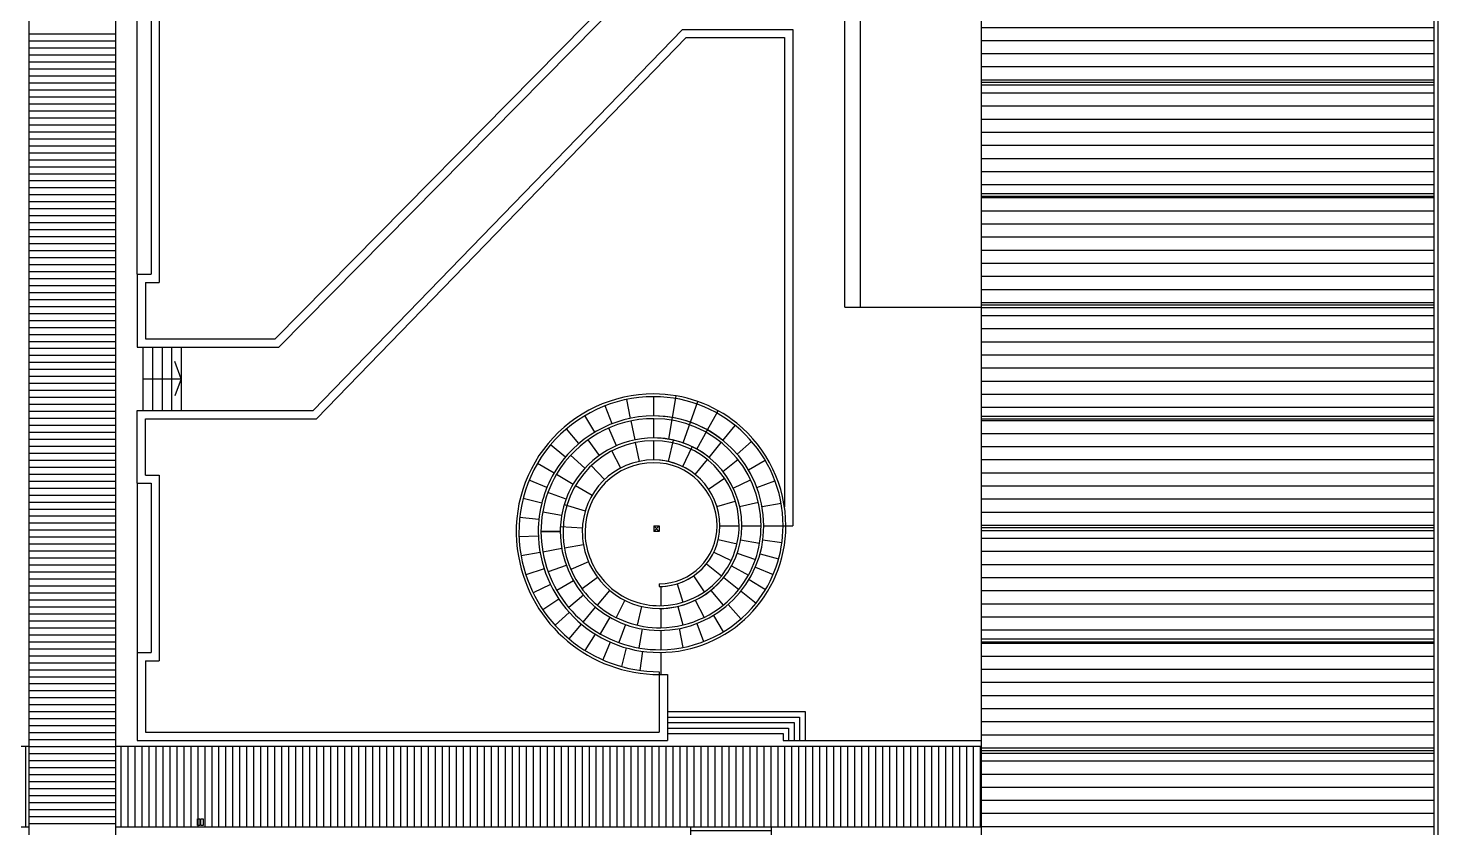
# Model space of a CAD drawing. Header units: millimetres. Extents: x -735 to -481, y 85 to 450.
# Drawn here: x -596.5 to -545.2, y 342.4 to 371.4 of the extents above; entities that cross this region are included whole.
import ezdxf

# ---------------------------------------------------------------- set-up
doc = ezdxf.new("R2010")
doc.units = ezdxf.units.MM
for name, color, linetype in [('A-ESCALERAS', 6, 'CONTINUOUS'), ('A-TECHOS', 6, 'CONTINUOUS'), ('dib - cotas', 1, 'CONTINUOUS'), ('dib - muro vista1', 1, 'CONTINUOUS'), ('dib - muro vista2', 2, 'CONTINUOUS'), ('ESTRUCTURA', 6, 'CONTINUOUS')]:
    doc.layers.add(name, color=color, linetype=linetype)

msp = doc.modelspace()

# ---------------------------------------------------------------- hatches: boundary and pattern name
at = {"layer": 'A-TECHOS', "ltscale": 10}
h = msp.add_hatch(dxfattribs=at)
h.set_pattern_fill('ANSI31', color=1, scale=0.15, angle=315, style=0)
h.set_pattern_definition([(0, (0.15, 0), (1e-16, 0.47625), [])])
h.paths.add_polyline_path([(-561.83, 381.551), (-561.83, 377.586), (-545.38, 377.586), (-545.38, 381.551)])
h.paths.add_polyline_path([(-545.38, 373.526), (-545.38, 377.486), (-561.83, 377.486), (-561.83, 373.526)])
h.paths.add_polyline_path([(-545.38, 365.426), (-545.38, 369.376), (-561.83, 369.376), (-561.83, 365.426)])
h.paths.add_polyline_path([(-545.38, 369.476), (-545.38, 373.426), (-561.83, 373.426), (-561.83, 369.476)])
h.paths.add_polyline_path([(-545.38, 357.326), (-545.38, 361.276), (-561.83, 361.276), (-561.83, 357.326)])
h.paths.add_polyline_path([(-545.38, 361.376), (-545.38, 365.326), (-561.83, 365.326), (-561.83, 361.376)])
h.paths.add_polyline_path([(-545.38, 353.276), (-545.38, 357.226), (-561.83, 357.226), (-561.83, 353.276)])
h.paths.add_polyline_path([(-545.38, 349.226), (-545.38, 353.176), (-561.83, 353.176), (-561.83, 349.226)])
h.paths.add_polyline_path([(-545.38, 345.176), (-545.38, 349.126), (-561.83, 349.126), (-561.83, 345.176)])
h.paths.add_polyline_path([(-545.38, 341.126), (-545.38, 345.076), (-561.83, 345.076), (-561.83, 341.126)])
h.paths.add_polyline_path([(-545.38, 337.151), (-545.38, 341.026), (-561.83, 341.026), (-561.83, 337.151)])
at = {"layer": 'A-TECHOS'}
h = msp.add_hatch(dxfattribs=at)
h.set_pattern_fill('ANSI31', color=1, scale=0.08, angle=315, style=0)
h.set_pattern_definition([(0, (-597.3173, 264.55573), (8e-17, 0.254), [])])
h.paths.add_polyline_path([(-569.459, 342.41), (-572.399, 342.41), (-572.399, 334.734), (-569.459, 333.968)])
at = {"layer": 'dib - muro vista1'}
h = msp.add_hatch(dxfattribs=at)
h.set_pattern_fill('ANSI31', color=256, scale=0.08, angle=45, style=0)
h.set_pattern_definition([(90, (-597.3173, 264.55573), (-0.254, 3e-17), [])])
h.paths.add_polyline_path([(-652.855, 345.344), (-652.855, 342.409), (-596.445, 342.409), (-596.445, 345.344)])
h = msp.add_hatch(dxfattribs=at)
h.set_pattern_fill('ANSI31', color=256, scale=0.08, angle=45, style=0)
h.paths.add_polyline_path([(-593.295, 345.346), (-593.295, 342.41), (-561.83, 342.41), (-561.83, 345.346)])

# ---------------------------------------------------------------- linework, layer by layer
at = {"layer": 'A-ESCALERAS'}
for p, q in [((-592.305, 359.848), (-592.305, 357.548)), ((-591.955, 359.848), (-591.955, 357.548)), ((-591.605, 359.848), (-591.605, 357.548)), ((-591.255, 359.848), (-591.255, 357.548)), ((-590.905, 359.848), (-590.905, 357.548)), ((-590.905, 358.698), (-591.144, 359.323)), ((-592.305, 358.698), (-590.905, 358.698)), ((-590.905, 358.698), (-591.144, 358.073))]:
    msp.add_line(p, q, dxfattribs=at)
at = {"layer": 'A-TECHOS', "linetype": 'Continuous', "ltscale": 0.05}
msp.add_line((-593.295, 388.438), (-593.295, 344.548), dxfattribs=at)
at = {"layer": 'dib - cotas'}
for p, q in [((-596.445, 395.077), (-596.445, 341.929)), ((-593.295, 395.077), (-593.295, 341.418)), ((-596.445, 388.438), (-596.445, 344.548)), ((-670.728, 345.344), (-596.445, 345.344)), ((-652.855, 345.346), (-596.445, 345.346)), ((-593.295, 345.346), (-561.83, 345.346)), ((-561.83, 342.41), (-561.83, 345.346)), ((-670.73, 342.409), (-596.445, 342.409)), ((-593.295, 342.41), (-561.83, 342.41)), ((-572.399, 342.41), (-572.399, 334.734)), ((-569.459, 342.41), (-569.459, 333.968))]:
    msp.add_line(p, q, dxfattribs=at)
at = {"layer": 'dib - muro vista1', "ltscale": 10}
for p, q in [((-561.83, 381.701), (-561.83, 336.901)), ((-545.38, 381.551), (-545.38, 337.151))]:
    msp.add_line(p, q, dxfattribs=at)
at = {"layer": 'dib - muro vista1'}
for p, q in [((-591.705, 379.398), (-591.705, 362.198)), ((-591.705, 379.398), (-591.705, 362.198)), ((-592.505, 362.498), (-592.505, 379.098)), ((-592.005, 379.098), (-592.005, 362.498)), ((-592.005, 379.098), (-592.005, 362.498)), ((-587.49, 360.148), (-573.571, 374.258)), ((-587.49, 360.148), (-573.571, 374.258)), ((-587.359, 359.848), (-572.971, 374.433)), ((-587.359, 359.848), (-572.971, 374.433)), ((-566.78, 361.301), (-566.78, 373.501)), ((-566.78, 361.301), (-566.78, 373.501)), ((-566.23, 372.951), (-566.23, 361.301)), ((-566.23, 372.951), (-566.23, 361.301)), ((-596.445, 371.236), (-593.295, 371.236)), ((-596.445, 370.982), (-593.295, 370.982)), ((-586.115, 357.548), (-572.68, 371.401)), ((-586.115, 357.548), (-572.68, 371.401)), ((-585.988, 357.248), (-572.555, 371.101)), ((-585.988, 357.248), (-572.555, 371.101)), ((-572.68, 371.401), (-568.68, 371.401)), ((-572.68, 371.401), (-568.68, 371.401)), ((-572.555, 371.101), (-568.98, 371.101)), ((-572.555, 371.101), (-568.98, 371.101)), ((-568.98, 371.101), (-568.98, 354.043)), ((-568.98, 371.101), (-568.98, 354.043)), ((-568.68, 371.401), (-568.68, 353.348)), ((-568.68, 371.401), (-568.68, 353.348)), ((-596.445, 370.728), (-593.295, 370.728)), ((-596.445, 370.474), (-593.295, 370.474)), ((-596.445, 370.22), (-593.295, 370.22)), ((-596.445, 369.966), (-593.295, 369.966)), ((-596.445, 369.712), (-593.295, 369.712)), ((-596.445, 369.458), (-593.295, 369.458)), ((-596.445, 369.204), (-593.295, 369.204)), ((-596.445, 368.95), (-593.295, 368.95)), ((-596.445, 368.696), (-593.295, 368.696)), ((-596.445, 368.442), (-593.295, 368.442)), ((-596.445, 368.188), (-593.295, 368.188)), ((-596.445, 367.934), (-593.295, 367.934)), ((-596.445, 367.68), (-593.295, 367.68)), ((-596.445, 367.426), (-593.295, 367.426)), ((-596.445, 367.172), (-593.295, 367.172)), ((-596.445, 366.918), (-593.295, 366.918)), ((-596.445, 366.664), (-593.295, 366.664)), ((-596.445, 366.41), (-593.295, 366.41)), ((-596.445, 366.156), (-593.295, 366.156)), ((-596.445, 365.902), (-593.295, 365.902)), ((-596.445, 365.648), (-593.295, 365.648)), ((-596.445, 365.394), (-593.295, 365.394)), ((-596.445, 365.14), (-593.295, 365.14)), ((-596.445, 364.886), (-593.295, 364.886)), ((-596.445, 364.632), (-593.295, 364.632)), ((-596.445, 364.378), (-593.295, 364.378)), ((-596.445, 364.124), (-593.295, 364.124)), ((-596.445, 363.87), (-593.295, 363.87)), ((-596.445, 363.616), (-593.295, 363.616)), ((-596.445, 363.362), (-593.295, 363.362)), ((-596.445, 363.108), (-593.295, 363.108)), ((-596.445, 362.854), (-593.295, 362.854)), ((-596.445, 362.6), (-593.295, 362.6)), ((-596.445, 362.346), (-593.295, 362.346)), ((-592.505, 362.498), (-592.005, 362.498)), ((-592.505, 362.498), (-592.505, 359.848)), ((-592.505, 362.498), (-592.005, 362.498)), ((-592.505, 362.498), (-592.505, 359.848)), ((-596.445, 362.092), (-593.295, 362.092)), ((-596.445, 361.838), (-593.295, 361.838)), ((-592.205, 362.198), (-591.705, 362.198)), ((-592.205, 362.198), (-592.205, 360.148)), ((-592.205, 362.198), (-591.705, 362.198)), ((-592.205, 362.198), (-592.205, 360.148)), ((-596.445, 361.584), (-593.295, 361.584)), ((-596.445, 361.33), (-593.295, 361.33)), ((-596.445, 361.076), (-593.295, 361.076)), ((-596.445, 360.822), (-593.295, 360.822)), ((-596.445, 360.568), (-593.295, 360.568)), ((-596.445, 360.314), (-593.295, 360.314)), ((-596.445, 360.06), (-593.295, 360.06)), ((-596.445, 359.806), (-593.295, 359.806)), ((-592.505, 359.848), (-587.359, 359.848)), ((-592.505, 359.848), (-587.359, 359.848)), ((-592.205, 360.148), (-587.49, 360.148)), ((-592.205, 360.148), (-587.49, 360.148)), ((-596.445, 359.552), (-593.295, 359.552)), ((-596.445, 359.298), (-593.295, 359.298)), ((-596.445, 359.044), (-593.295, 359.044)), ((-596.445, 358.79), (-593.295, 358.79)), ((-596.445, 358.536), (-593.295, 358.536)), ((-596.445, 358.282), (-593.295, 358.282)), ((-596.445, 358.028), (-593.295, 358.028)), ((-596.445, 357.774), (-593.295, 357.774)), ((-575.245, 357.065), (-575.498, 357.718)), ((-574.571, 357.259), (-574.712, 357.948)), ((-573.729, 357.348), (-573.729, 358.048)), ((-573.053, 357.29), (-572.918, 358.079)), ((-572.396, 357.119), (-572.129, 357.873)), ((-596.445, 357.52), (-593.295, 357.52)), ((-596.445, 357.266), (-593.295, 357.266)), ((-592.505, 357.548), (-586.115, 357.548)), ((-592.505, 354.898), (-592.505, 357.548)), ((-592.505, 357.548), (-586.115, 357.548)), ((-592.505, 354.898), (-592.505, 357.548)), ((-592.205, 355.198), (-592.205, 357.248)), ((-592.205, 357.248), (-585.988, 357.248)), ((-592.205, 355.198), (-592.205, 357.248)), ((-592.205, 357.248), (-585.988, 357.248)), ((-575.876, 356.758), (-576.234, 357.359)), ((-574.411, 356.479), (-574.552, 357.165)), ((-573.729, 356.548), (-573.729, 357.248)), ((-573.729, 356.548), (-573.729, 357.248)), ((-573.729, 356.548), (-573.729, 357.248)), ((-573.188, 356.502), (-573.053, 357.29)), ((-571.777, 356.839), (-571.387, 357.537)), ((-596.445, 357.012), (-593.295, 357.012)), ((-596.445, 356.758), (-593.295, 356.758)), ((-576.448, 356.35), (-576.9, 356.883)), ((-575.088, 356.265), (-575.368, 356.906)), ((-572.662, 356.365), (-572.396, 357.119)), ((-572.167, 356.141), (-571.777, 356.839)), ((-571.215, 356.459), (-570.775, 357.003)), ((-596.445, 356.504), (-593.295, 356.504)), ((-596.445, 356.25), (-593.295, 356.25)), ((-576.943, 355.853), (-577.478, 356.303)), ((-575.705, 355.915), (-576.112, 356.484)), ((-574.251, 355.695), (-574.391, 356.381)), ((-573.729, 355.748), (-573.729, 356.448)), ((-573.19, 355.687), (-573.01, 356.466)), ((-572.678, 355.506), (-572.328, 356.225)), ((-571.718, 355.837), (-571.278, 356.381)), ((-570.703, 355.964), (-570.174, 356.421)), ((-596.445, 355.996), (-593.295, 355.996)), ((-596.445, 355.742), (-593.295, 355.742)), ((-577.952, 355.635), (-577.348, 355.279)), ((-576.237, 355.444), (-576.753, 355.917)), ((-574.932, 355.453), (-575.255, 356.074)), ((-572.22, 355.215), (-571.781, 355.759)), ((-571.218, 355.331), (-570.668, 355.764)), ((-570.288, 355.386), (-569.685, 355.742)), ((-596.445, 355.488), (-593.295, 355.488)), ((-596.445, 355.234), (-593.295, 355.234)), ((-592.205, 355.198), (-591.705, 355.198)), ((-592.205, 355.198), (-591.705, 355.198)), ((-591.705, 355.198), (-591.705, 348.448)), ((-591.705, 355.198), (-591.705, 348.448)), ((-577.262, 355.229), (-576.659, 354.873)), ((-575.52, 355.033), (-576.002, 355.541)), ((-596.445, 354.98), (-593.295, 354.98)), ((-596.445, 354.726), (-593.295, 354.726)), ((-592.505, 354.898), (-592.005, 354.898)), ((-592.505, 354.898), (-592.505, 348.748)), ((-592.505, 354.898), (-592.005, 354.898)), ((-592.005, 354.898), (-592.005, 348.748)), ((-592.005, 354.898), (-592.005, 348.748)), ((-577.615, 354.742), (-578.263, 355.009)), ((-576.573, 354.823), (-575.97, 354.468)), ((-571.741, 354.691), (-571.16, 355.083)), ((-570.842, 354.727), (-570.21, 355.028)), ((-569.981, 354.743), (-569.325, 354.988)), ((-596.445, 354.472), (-593.295, 354.472)), ((-596.445, 354.218), (-593.295, 354.218)), ((-577.803, 354.172), (-578.482, 354.345)), ((-576.92, 354.323), (-577.576, 354.567)), ((-576.984, 354.131), (-576.219, 353.897)), ((-571.434, 354.05), (-570.765, 354.255)), ((-570.608, 354.055), (-569.926, 354.209)), ((-569.793, 354.057), (-569.104, 354.181)), ((-596.445, 353.964), (-593.295, 353.964)), ((-596.445, 353.71), (-593.295, 353.71)), ((-577.907, 353.581), (-578.605, 353.656)), ((-577.767, 353.86), (-577.078, 353.736)), ((-596.445, 353.456), (-593.295, 353.456)), ((-596.445, 353.202), (-593.295, 353.202)), ((-577.829, 353.148), (-577.129, 353.148)), ((-577.129, 353.148), (-577.829, 353.148)), ((-577.129, 353.148), (-577.829, 353.148)), ((-577.13, 353.148), (-577.829, 353.148)), ((-577.124, 353.332), (-576.326, 353.283)), ((-573.729, 353.348), (-573.529, 353.348)), ((-573.729, 353.348), (-573.529, 353.148)), ((-573.729, 353.148), (-573.529, 353.348)), ((-573.729, 353.348), (-573.729, 353.148)), ((-573.729, 353.348), (-573.529, 353.348)), ((-573.729, 353.348), (-573.729, 353.148)), ((-573.529, 353.148), (-573.729, 353.148)), ((-573.529, 353.148), (-573.729, 353.148)), ((-573.529, 353.348), (-573.529, 353.148)), ((-573.529, 353.348), (-573.529, 353.148)), ((-571.329, 353.348), (-570.629, 353.348)), ((-570.529, 353.348), (-569.829, 353.348)), ((-569.729, 353.348), (-568.929, 353.348)), ((-568.929, 353.348), (-568.68, 353.348)), ((-596.445, 352.948), (-593.295, 352.948)), ((-596.445, 352.694), (-593.295, 352.694)), ((-577.926, 352.981), (-578.628, 352.957)), ((-576.287, 352.662), (-576.976, 352.54)), ((-571.385, 352.858), (-570.702, 352.703)), ((-570.572, 352.845), (-569.882, 352.728)), ((-569.764, 352.838), (-569.07, 352.744)), ((-596.445, 352.44), (-593.295, 352.44)), ((-596.445, 352.186), (-593.295, 352.186)), ((-577.859, 352.384), (-578.552, 352.262)), ((-577.072, 352.523), (-577.764, 352.401)), ((-576.1, 352.039), (-576.743, 351.762)), ((-571.547, 352.393), (-570.917, 352.09)), ((-570.698, 352.357), (-570.037, 352.126)), ((-569.866, 352.337), (-569.192, 352.151)), ((-596.445, 351.932), (-593.295, 351.932)), ((-596.445, 351.678), (-593.295, 351.678)), ((-577.715, 351.788), (-578.38, 351.572)), ((-576.913, 351.916), (-577.57, 351.677)), ((-572.29, 351.53), (-571.896, 350.952)), ((-571.809, 351.976), (-571.262, 351.54)), ((-570.904, 351.897), (-570.291, 351.558)), ((-570.035, 351.854), (-569.392, 351.579)), ((-596.445, 351.424), (-593.295, 351.424)), ((-596.445, 351.17), (-593.295, 351.17)), ((-577.485, 351.219), (-578.113, 350.912)), ((-576.648, 351.348), (-577.253, 350.998)), ((-575.775, 351.476), (-576.337, 351.058)), ((-575.779, 350.467), (-575.329, 351.003)), ((-573.529, 351.248), (-573.529, 351.148)), ((-573.529, 351.248), (-573.529, 351.148)), ((-573.479, 351.148), (-573.479, 350.448)), ((-572.881, 351.246), (-572.675, 350.577)), ((-571.658, 351.003), (-571.213, 350.463)), ((-571.184, 351.477), (-570.637, 351.041)), ((-570.267, 351.399), (-569.666, 351.04)), ((-596.445, 350.916), (-593.295, 350.916)), ((-596.445, 350.662), (-593.295, 350.662)), ((-577.178, 350.687), (-577.758, 350.296)), ((-576.288, 350.833), (-576.823, 350.384)), ((-574.786, 350.646), (-575.1, 350.02)), ((-572.225, 350.646), (-571.902, 350.025)), ((-571.022, 350.493), (-570.561, 349.966)), ((-570.558, 350.979), (-570.011, 350.542)), ((-596.445, 350.408), (-593.295, 350.408)), ((-596.445, 350.154), (-593.295, 350.154)), ((-576.8, 350.203), (-577.319, 349.735)), ((-576.293, 349.854), (-575.843, 350.39)), ((-575.33, 350.03), (-575.679, 349.424)), ((-574.175, 350.423), (-574.337, 349.742)), ((-573.479, 350.348), (-573.479, 349.648)), ((-572.857, 350.424), (-572.67, 349.749)), ((-571.563, 350.096), (-571.204, 349.495)), ((-596.445, 349.9), (-593.295, 349.9)), ((-596.445, 349.646), (-593.295, 349.646)), ((-576.808, 349.241), (-576.358, 349.777)), ((-574.761, 349.764), (-575, 349.107)), ((-574.155, 349.602), (-574.276, 348.913)), ((-573.479, 349.548), (-573.479, 348.848)), ((-572.811, 349.616), (-572.678, 348.929)), ((-572.166, 349.801), (-571.92, 349.145)), ((-596.445, 349.392), (-593.295, 349.392)), ((-596.445, 349.138), (-593.295, 349.138)), ((-575.861, 349.416), (-576.232, 348.823)), ((-575.317, 349.127), (-575.585, 348.481)), ((-596.445, 348.884), (-593.295, 348.884)), ((-596.445, 348.63), (-593.295, 348.63)), ((-592.505, 348.748), (-592.005, 348.748)), ((-592.505, 348.748), (-592.505, 345.548)), ((-592.505, 348.748), (-592.005, 348.748)), ((-592.505, 348.748), (-592.505, 345.548)), ((-592.205, 348.448), (-591.705, 348.448)), ((-592.205, 348.448), (-592.205, 345.848)), ((-592.205, 348.448), (-591.705, 348.448)), ((-592.205, 348.448), (-592.205, 345.848)), ((-574.739, 348.917), (-574.906, 348.237)), ((-574.139, 348.79), (-574.235, 348.097)), ((-573.479, 348.748), (-573.479, 347.948)), ((-596.445, 348.376), (-593.295, 348.376)), ((-596.445, 348.122), (-593.295, 348.122)), ((-573.529, 348.048), (-573.529, 345.848)), ((-573.529, 348.048), (-573.529, 345.848)), ((-573.529, 347.948), (-573.229, 347.948)), ((-573.529, 347.948), (-573.229, 347.948)), ((-573.229, 347.948), (-573.229, 345.548)), ((-573.229, 347.948), (-573.229, 345.548)), ((-596.445, 347.868), (-593.295, 347.868)), ((-596.445, 347.614), (-593.295, 347.614)), ((-596.445, 347.36), (-593.295, 347.36)), ((-596.445, 347.106), (-593.295, 347.106)), ((-596.445, 346.852), (-593.295, 346.852)), ((-596.445, 346.598), (-593.295, 346.598)), ((-573.229, 346.598), (-568.229, 346.598)), ((-573.229, 346.398), (-568.429, 346.398)), ((-568.429, 346.398), (-568.429, 345.548)), ((-568.229, 346.598), (-568.229, 345.548)), ((-596.445, 346.344), (-593.295, 346.344)), ((-596.445, 346.09), (-593.295, 346.09)), ((-573.229, 346.198), (-568.629, 346.198)), ((-573.229, 345.998), (-568.829, 345.998)), ((-568.829, 345.998), (-568.829, 345.548)), ((-568.629, 346.198), (-568.629, 345.548)), ((-596.445, 345.836), (-593.295, 345.836)), ((-596.445, 345.582), (-593.295, 345.582)), ((-592.505, 345.548), (-587.555, 345.548)), ((-592.505, 345.548), (-573.229, 345.548)), ((-592.505, 345.548), (-587.555, 345.548)), ((-592.505, 345.548), (-573.229, 345.548)), ((-592.205, 345.848), (-587.555, 345.848)), ((-592.205, 345.848), (-573.529, 345.848)), ((-592.205, 345.848), (-587.555, 345.848)), ((-592.205, 345.848), (-573.529, 345.848)), ((-573.229, 345.798), (-569.029, 345.798)), ((-569.029, 345.798), (-569.029, 345.548)), ((-569.029, 345.548), (-561.83, 345.548)), ((-596.445, 345.328), (-593.295, 345.328)), ((-596.445, 345.074), (-593.295, 345.074)), ((-596.445, 344.82), (-593.295, 344.82)), ((-596.445, 344.566), (-593.295, 344.566)), ((-596.445, 344.312), (-593.295, 344.312)), ((-596.445, 344.058), (-593.295, 344.058)), ((-596.445, 343.804), (-593.295, 343.804)), ((-596.445, 343.55), (-593.295, 343.55)), ((-596.445, 343.296), (-593.295, 343.296)), ((-596.445, 343.042), (-593.295, 343.042)), ((-596.445, 342.788), (-593.295, 342.788)), ((-596.445, 342.534), (-593.295, 342.534))]:
    msp.add_line(p, q, dxfattribs=at)
at = {"layer": 'dib - muro vista1', "ltscale": 0.05}
msp.add_line((-566.78, 361.301), (-561.83, 361.301), dxfattribs=at)
at = {"layer": 'dib - muro vista1'}
for centre, radius, start, end in [((-573.727, 353.143), 5.005, 90.024, 190.351), ((-573.727, 353.143), 5.005, 90.024, 190.351), ((-573.727, 353.143), 4.904, 90.024, 190.351), ((-573.727, 353.143), 4.904, 90.024, 190.351), ((-573.729, 353.348), 4.8, 51.05, 90), ((-573.729, 353.348), 4.8, 51.05, 90), ((-573.729, 353.348), 4.7, 0, 90), ((-573.729, 353.348), 4.7, 0, 90), ((-573.729, 353.348), 4, 0, 0), ((-573.729, 353.348), 4, 0, 0), ((-573.729, 353.348), 4, 0, 0), ((-573.729, 353.348), 4, 0, 0), ((-573.729, 353.348), 3.9, 0, 0), ((-573.729, 353.348), 3.9, 0, 0), ((-573.729, 353.148), 4.2, 90, 149.5), ((-573.729, 353.148), 4.2, 90, 149.5), ((-573.729, 353.148), 4.1, 90, 149.5), ((-573.729, 353.148), 4.1, 90, 149.5), ((-573.729, 353.348), 4, 51.05, 90), ((-573.729, 353.348), 4, 0, 90), ((-573.729, 353.348), 4, 51.05, 90), ((-573.729, 353.348), 4, 0, 90), ((-573.729, 353.348), 3.9, 0, 90), ((-573.729, 353.348), 3.9, 0, 90), ((-573.729, 353.348), 4.8, 0, 51.0297), ((-573.729, 353.348), 4.8, 0, 51.0297), ((-573.729, 353.148), 3.3, 90, 180), ((-573.729, 353.148), 3.3, 90, 180), ((-573.729, 353.148), 3.4, 90, 149.5), ((-573.729, 353.148), 3.4, 90, 149.5), ((-573.729, 353.348), 3.2, 51.05, 90), ((-573.729, 353.348), 3.2, 0, 90), ((-573.729, 353.348), 3.2, 51.05, 90), ((-573.729, 353.348), 3.2, 0, 90), ((-573.729, 353.348), 3.1, 0, 90), ((-573.729, 353.348), 3.1, 0, 90), ((-573.729, 353.148), 2.6, 90, 180), ((-573.729, 353.148), 2.6, 90, 180), ((-573.729, 353.148), 2.5, 90, 180), ((-573.729, 353.148), 2.5, 90, 180), ((-573.729, 353.348), 2.4, 0, 0), ((-573.729, 353.348), 2.4, 0, 0), ((-573.729, 353.348), 2.4, 0, 0), ((-573.729, 353.348), 2.4, 0, 0), ((-573.729, 353.348), 2.4, 51.05, 90), ((-573.729, 353.348), 2.4, 0, 90), ((-573.729, 353.348), 2.4, 51.05, 90), ((-573.729, 353.348), 2.4, 0, 90), ((-573.729, 353.348), 2.3, 0, 90), ((-573.729, 353.348), 2.3, 0, 90), ((-573.729, 353.148), 4.2, 149.5, 180), ((-573.729, 353.148), 4.2, 149.5, 180), ((-573.729, 353.148), 4.1, 149.5, 190.4853), ((-573.729, 353.148), 4.1, 149.5, 190.4853), ((-573.729, 353.148), 3.4, 149.5, 180), ((-573.729, 353.148), 3.4, 149.5, 180), ((-573.529, 353.148), 4.4, 180, 270), ((-573.529, 353.148), 4.4, 180, 270), ((-573.529, 353.148), 3.6, 180, 270), ((-573.529, 353.148), 3.6, 180, 270), ((-573.529, 353.148), 3.5, 180, 190), ((-573.529, 353.148), 3.5, 180, 190), ((-573.529, 353.148), 2.8, 180, 190), ((-573.529, 353.148), 2.8, 180, 190), ((-573.529, 353.148), 2.7, 180, 190), ((-573.529, 353.148), 2.7, 180, 190), ((-573.529, 353.348), 2.1, 270, 0), ((-573.529, 353.348), 3.8, 270, 0), ((-573.529, 353.348), 4.6, 270, 0), ((-573.529, 353.348), 3, 270, 0), ((-573.529, 353.348), 2.2, 270, 0), ((-573.529, 353.348), 2.1, 270, 0), ((-573.529, 353.348), 3.8, 270, 0), ((-573.529, 353.348), 4.6, 270, 0), ((-573.529, 353.348), 3, 270, 0), ((-573.529, 353.348), 2.2, 270, 0), ((-573.529, 353.348), 2.9, 321.43, 0), ((-573.529, 353.348), 2.9, 321.43, 0), ((-573.529, 353.348), 3.7, 321.43, 0), ((-573.529, 353.348), 3.7, 321.43, 0), ((-573.529, 353.348), 4.5, 321.43, 0), ((-573.529, 353.348), 4.5, 321.43, 0), ((-573.529, 353.148), 3.5, 190, 230), ((-573.529, 353.148), 3.5, 190, 230), ((-573.529, 353.148), 2.8, 190, 270), ((-573.529, 353.148), 2.8, 190, 270), ((-573.529, 353.148), 2.7, 190, 230), ((-573.529, 353.148), 2.7, 190, 230), ((-573.529, 353.148), 5.2, 190, 270), ((-573.529, 353.148), 5.2, 190, 270), ((-573.529, 353.148), 5.1, 190, 230), ((-573.529, 353.148), 5.1, 190, 230), ((-573.529, 353.148), 4.3, 190, 230), ((-573.529, 353.148), 4.3, 190, 230), ((-573.529, 353.348), 2.2, 270, 321.43), ((-573.529, 353.348), 2.2, 270, 321.43), ((-573.529, 353.348), 2.9, 270, 321.43), ((-573.529, 353.348), 2.9, 270, 321.43), ((-573.529, 353.148), 2.7, 230, 270), ((-573.529, 353.148), 2.7, 230, 270), ((-573.529, 353.348), 3, 270, 321.43), ((-573.529, 353.348), 3, 270, 321.43), ((-573.529, 353.348), 3.7, 270.7743, 321.43), ((-573.529, 353.348), 3.7, 270.7743, 321.43), ((-573.529, 353.348), 4.5, 270.6366, 321.43), ((-573.529, 353.348), 4.5, 270.6366, 321.43), ((-573.529, 353.148), 3.5, 230, 270.8185), ((-573.529, 353.148), 3.5, 230, 270.8185), ((-573.529, 353.148), 4.3, 230, 270.6662), ((-573.529, 353.148), 4.3, 230, 270.6662), ((-573.529, 353.148), 5.1, 230, 270), ((-573.529, 353.148), 5.1, 230, 270)]:
    msp.add_arc(centre, radius, start, end, dxfattribs=at)
at = {"layer": 'dib - muro vista2'}
for p, q in [((-545.23, 381.701), (-545.23, 336.901)), ((-545.38, 369.476), (-561.83, 369.476)), ((-545.38, 369.376), (-561.83, 369.376)), ((-545.38, 365.426), (-561.83, 365.426)), ((-545.38, 365.326), (-561.83, 365.326)), ((-545.38, 361.376), (-561.83, 361.376)), ((-545.38, 361.276), (-561.83, 361.276)), ((-545.38, 357.326), (-561.83, 357.326)), ((-545.38, 357.226), (-561.83, 357.226)), ((-545.38, 353.276), (-561.83, 353.276)), ((-545.38, 353.176), (-561.83, 353.176)), ((-545.38, 349.226), (-561.83, 349.226)), ((-545.38, 349.126), (-561.83, 349.126)), ((-545.38, 345.176), (-561.83, 345.176)), ((-545.38, 345.076), (-561.83, 345.076))]:
    msp.add_line(p, q, dxfattribs=at)
at = {"layer": 'ESTRUCTURA'}
for points in [[(-590.231, 342.458), (-590.311, 342.458), (-590.311, 342.698), (-590.231, 342.698)], [(-590.111, 342.458), (-590.191, 342.458), (-590.191, 342.698), (-590.111, 342.698)]]:
    msp.add_lwpolyline(points, close=True, dxfattribs=at)

doc.saveas('drawing.dxf')
